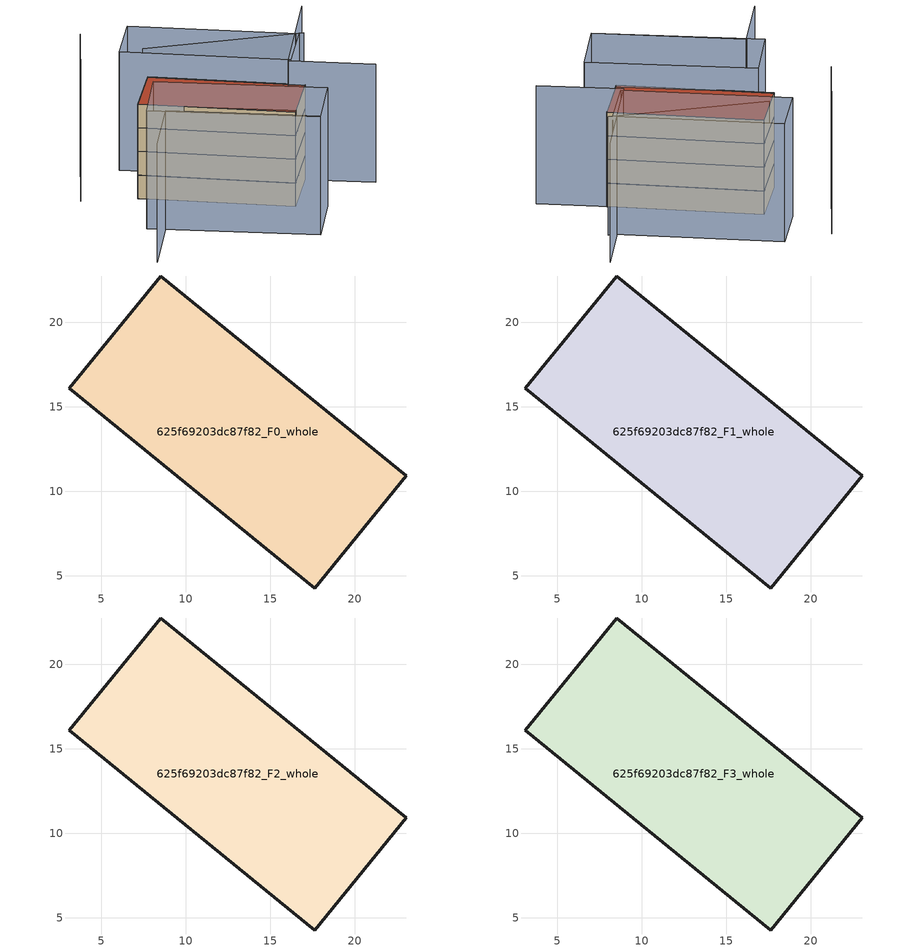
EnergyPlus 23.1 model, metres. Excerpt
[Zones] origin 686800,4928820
625f69203dc87f82_F0_whole
 floor ground (EU_floor_Construction): 17.65,4.28 23.05,10.91 8.53,22.74 3.12,16.11 z0
 wall outside (EU_wall_Construction): 3.12,16.11 8.53,22.74 23.05,10.91 17.65,4.28 3.12,16.11 z0:3
625f69203dc87f82_F1_whole
 floor to 625f69203dc87f82_F0_whole (EU_floor_Construction): 17.65,4.28 23.04,10.91 8.52,22.74 3.12,16.11 z3
 wall outside (EU_wall_Construction): 3.12,16.11 8.53,22.74 23.05,10.91 17.65,4.28 3.12,16.11 z3:6
625f69203dc87f82_F2_whole
 floor to 625f69203dc87f82_F1_whole (EU_floor_Construction): 17.65,4.28 23.04,10.91 8.52,22.74 3.12,16.11 z6
 wall outside (EU_wall_Construction): 3.12,16.11 8.53,22.74 23.05,10.91 17.65,4.28 3.12,16.11 z6:9
625f69203dc87f82_F3_whole
 floor to 625f69203dc87f82_F2_whole (EU_floor_Construction): 17.65,4.28 23.04,10.91 8.52,22.74 3.12,16.11 z9
 wall outside (EU_wall_Construction): 3.12,16.11 8.53,22.74 23.05,10.91 17.65,4.28 3.12,16.11 z9:12
 roof outside (EU_roof_Construction): 23.05,10.91 17.65,4.28 3.12,16.11 8.53,22.74 z12
shading: -5.22,-1.89 1,6.37 / 1,6.37 15.65,-4.68 / 29.69,5.86 21.4,12.07 / 21.4,12.07 31.68,25.8 / 27.48,18.57 8.79,24.24 / 4.82,31.89 -3.03,18.92 / 21,2.54 15.63,-4.7 / 15.63,-4.7 -0.9,7.55 / -0.9,7.55 4.47,14.79 / 4.47,14.79 21,2.54 / 10.89,31.17 26.89,18.58 / 26.89,18.58 21.9,12.24 / 21.9,12.24 5.9,24.83 / 5.9,24.83 10.89,31.17 z0:15
[Building]
EU S2 Campaign: North Axis=0; Terrain=City; Solar Distribution=FullExterior
[Site:Location]
Bologna: Latitude=44.5; Longitude=11.25; Time Zone=1; Elevation=37
[SizingPeriod:WeatherFileDays]
AnnualSizingPeriod: Begin Month=1; Begin Day of Month=1; End Month=12; End Day of Month=31; Day of Week for Start Day=Monday; Use Weather File Daylight Saving Period=No; Use Weather File Rain and Snow Indicators=No
[MATERIAL]
EU_InternalMass_Material: Roughness=MediumRough; Thickness=0.1; Conductivity=1; Density=1800; Specific Heat=900; Thermal Absorptance=0.9; Solar Absorptance=0.7; Visible Absorptance=0.7
[MATERIAL:NOMASS] Roughness=MediumRough; Thermal Absorptance=0.9; Solar Absorptance=0.7; Visible Absorptance=0.7
Name | Thermal Resistance
EU_wall_NoMass | 0.937881
EU_roof_NoMass | 0.548572
EU_floor_NoMass | 0.71348
[CONSTRUCTION]
EU_wall_Construction: EU_wall_NoMass
EU_roof_Construction: EU_roof_NoMass
EU_floor_Construction: EU_floor_NoMass
EU_InternalMass_Construction: EU_InternalMass_Material
[ZONE] Type=1; Multiplier=1; Ceiling Height=autocalculate; Volume=480.656; Floor Area=autocalculate; Part of Total Floor Area=Yes
625f69203dc87f82_F0_whole; 625f69203dc87f82_F1_whole; 625f69203dc87f82_F2_whole; 625f69203dc87f82_F3_whole
[INTERNALMASS] Construction=EU_InternalMass_Construction; Surface Area=160.219
Name | Zone or ZoneList
625f69203dc87f82_F0_whole_EU_InternalMass | 625f69203dc87f82_F0_whole
625f69203dc87f82_F1_whole_EU_InternalMass | 625f69203dc87f82_F1_whole
625f69203dc87f82_F2_whole_EU_InternalMass | 625f69203dc87f82_F2_whole
625f69203dc87f82_F3_whole_EU_InternalMass | 625f69203dc87f82_F3_whole
[OTHEREQUIPMENT] Fuel Type=Electricity; Design Level Calculation Method=Watts/Area; Power per Zone Floor Area=1; Fraction Latent=0; Fraction Radiant=0; Fraction Lost=0; Carbon Dioxide Generation Rate=0; EndUse Subcategory=EU_Step8_InternalGains
Name | Zone or ZoneList or Space or SpaceList | Schedule
EU_Step8_InternalGain_625f69203dc87f82_F0_whole_f000 | 625f69203dc87f82_F0_whole | EU_Step8_GainSchedule_625f69203dc87f82_F0_whole_f000
EU_Step8_InternalGain_625f69203dc87f82_F1_whole_f000 | 625f69203dc87f82_F1_whole | EU_Step8_GainSchedule_625f69203dc87f82_F1_whole_f000
EU_Step8_InternalGain_625f69203dc87f82_F2_whole_f000 | 625f69203dc87f82_F2_whole | EU_Step8_GainSchedule_625f69203dc87f82_F2_whole_f000
EU_Step8_InternalGain_625f69203dc87f82_F3_whole_f000 | 625f69203dc87f82_F3_whole | EU_Step8_GainSchedule_625f69203dc87f82_F3_whole_f000
[ZONEVENTILATION:DESIGNFLOWRATE] Schedule=EU_AlwaysOn; Design Flow Rate Calculation Method=AirChanges/Hour; Air Changes per Hour=0.687892; Ventilation Type=Natural; Fan Pressure Rise=0; Fan Total Efficiency=1; Constant Term Coefficient=1; Temperature Term Coefficient=0; Velocity Term Coefficient=0; Velocity Squared Term Coefficient=0; Minimum Indoor Temperature=-100; Maximum Indoor Temperature=100; Delta Temperature=-100; Minimum Outdoor Temperature=-100; Maximum Outdoor Temperature=100; Maximum Wind Speed=40
Name | Zone or ZoneList or Space or SpaceList
EU_ConstantAir_625f69203dc87f82_F0_whole | 625f69203dc87f82_F0_whole
EU_ConstantAir_625f69203dc87f82_F1_whole | 625f69203dc87f82_F1_whole
EU_ConstantAir_625f69203dc87f82_F2_whole | 625f69203dc87f82_F2_whole
EU_ConstantAir_625f69203dc87f82_F3_whole | 625f69203dc87f82_F3_whole
[HVACTEMPLATE:THERMOSTAT] Constant Heating Setpoint=20; Constant Cooling Setpoint=50
EU_HeatOnly_625f69203dc87f82_F0_whole; EU_HeatOnly_625f69203dc87f82_F1_whole; EU_HeatOnly_625f69203dc87f82_F2_whole; EU_HeatOnly_625f69203dc87f82_F3_whole
[HVACTEMPLATE:ZONE:IDEALLOADSAIRSYSTEM] System Availability Schedule=EU_AlwaysOn; Maximum Heating Supply Air Temperature=50; Minimum Cooling Supply Air Temperature=13; Maximum Heating Supply Air Humidity Ratio=0.0156; Minimum Cooling Supply Air Humidity Ratio=0.0077; Heating Limit=NoLimit; Cooling Limit=NoLimit; Heating Availability Schedule=EU_AlwaysOn; Cooling Availability Schedule=EU_CoolingOff; Dehumidification Control Type=ConstantSensibleHeatRatio; Cooling Sensible Heat Ratio=0.7; Dehumidification Setpoint=60; Humidification Control Type=None; Humidification Setpoint=30; Outdoor Air Method=None; Outdoor Air Flow Rate per Person=0.00944; Outdoor Air Flow Rate per Zone Floor Area=0; Outdoor Air Flow Rate per Zone=0; Demand Controlled Ventilation Type=None; Outdoor Air Economizer Type=NoEconomizer; Heat Recovery Type=None; Sensible Heat Recovery Effectiveness=0.7; Latent Heat Recovery Effectiveness=0.65
Name | Template Thermostat
625f69203dc87f82_F0_whole | EU_HeatOnly_625f69203dc87f82_F0_whole
625f69203dc87f82_F1_whole | EU_HeatOnly_625f69203dc87f82_F1_whole
625f69203dc87f82_F2_whole | EU_HeatOnly_625f69203dc87f82_F2_whole
625f69203dc87f82_F3_whole | EU_HeatOnly_625f69203dc87f82_F3_whole
[SIZING:ZONE] Zone Cooling Design Supply Air Temperature Input Method=SupplyAirTemperature; Zone Cooling Design Supply Air Temperature=13; Zone Heating Design Supply Air Temperature Input Method=SupplyAirTemperature; Zone Heating Design Supply Air Temperature=50; Zone Cooling Design Supply Air Humidity Ratio=0.008; Zone Heating Design Supply Air Humidity Ratio=0.008; Cooling Design Air Flow Method=DesignDay; Cooling Design Air Flow Rate=0; Cooling Minimum Air Flow per Zone Floor Area=0.000762; Cooling Minimum Air Flow=0; Cooling Minimum Air Flow Fraction=0.2; Heating Design Air Flow Method=DesignDay; Heating Design Air Flow Rate=0; Heating Maximum Air Flow per Zone Floor Area=0.002032; Heating Maximum Air Flow=0.141576; Heating Maximum Air Flow Fraction=0.3; Account for Dedicated Outdoor Air System=No; Dedicated Outdoor Air System Control Strategy=NeutralSupplyAir; Dedicated Outdoor Air Low Setpoint Temperature for Design=autosize; Dedicated Outdoor Air High Setpoint Temperature for Design=autosize; Zone Load Sizing Method=Sensible Load Only No Latent Load; Zone Latent Cooling Design Supply Air Humidity Ratio Input Method=HumidityRatioDifference; Zone Cooling Design Supply Air Humidity Ratio Difference=0.005; Zone Latent Heating Design Supply Air Humidity Ratio Input Method=HumidityRatioDifference; Zone Humidification Design Supply Air Humidity Ratio Difference=0.005
625f69203dc87f82_F0_whole; 625f69203dc87f82_F1_whole; 625f69203dc87f82_F2_whole; 625f69203dc87f82_F3_whole
[SCHEDULE:CONSTANT]
Name | Hourly Value
EU_AlwaysOn | 1
EU_CoolingOff | 0
[SCHEDULE:FILE] Column Number=1; Rows to Skip at Top=0; Number of Hours of Data=8760; Column Separator=Comma; Interpolate to Timestep=No; Minutes per Item=60; Adjust Schedule for Daylight Savings=Yes
Name | File
EU_Step8_GainSchedule_625f69203dc87f82_F0_whole_f000 | ../../schedules/625f69203dc87f82/625f69203dc87f82_F0_whole_f000_gain.csv
EU_Step8_GainSchedule_625f69203dc87f82_F1_whole_f000 | ../../schedules/625f69203dc87f82/625f69203dc87f82_F1_whole_f000_gain.csv
EU_Step8_GainSchedule_625f69203dc87f82_F2_whole_f000 | ../../schedules/625f69203dc87f82/625f69203dc87f82_F2_whole_f000_gain.csv
EU_Step8_GainSchedule_625f69203dc87f82_F3_whole_f000 | ../../schedules/625f69203dc87f82/625f69203dc87f82_F3_whole_f000_gain.csv
